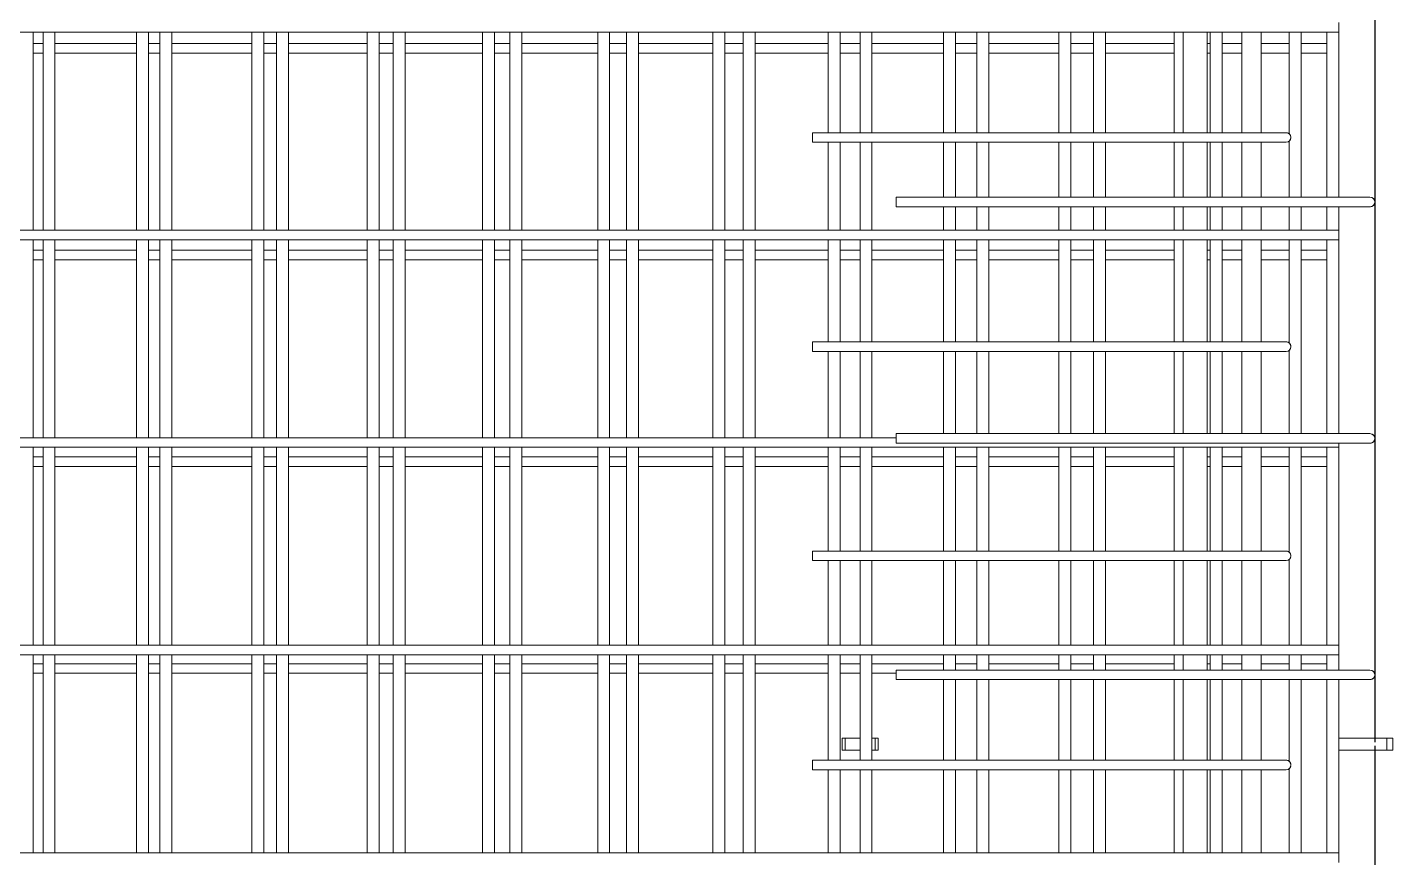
# Model space of a CAD drawing. Header units: millimetres. Extents: x 6744 to 22888, y -3063 to 10037.
# Drawn here: x 11192 to 12334, y 2110 to 2804 of the extents above; entities that cross this region are included whole.
import ezdxf

# ---------------------------------------------------------------- set-up
doc = ezdxf.new("R2010")
doc.units = ezdxf.units.MM
doc.linetypes.add('Dash', pattern=[6.36, 3.18, -3.18])
for name, color, linetype, lineweight in [('A-GENM', 13, 'Continuous', 18), ('A-WALL', 113, 'Continuous', 25), ('A-WALL-HDLN', 110, 'Dash', 25), ('S-RBAR', 171, 'Continuous', 18)]:
    doc.layers.add(name, color=color, linetype=linetype, lineweight=lineweight)

# ---------------------------------------------------------------- blocks, each defined once
blk = doc.blocks.new('RR spread anchor face based - RR-SA-2_5-200-V1-Elevation Front 1')
at = {"layer": 'A-GENM'}
for p, q in [((11873.6, -445), (11876.1, -445)), ((11873.6, -455), (11873.6, -445)), ((11876.1, -445), (11888.4, -445)), ((11876.1, -445), (11876.1, -455)), ((11898.4, -445), (11901.1, -445)), ((11901.1, -445), (11903.6, -445)), ((11901.1, -445), (11901.1, -455)), ((11903.6, -445), (11903.6, -455)), ((11876.1, -455), (11873.6, -455)), ((11888.4, -455), (11876.1, -455)), ((11901.1, -455), (11898.4, -455)), ((11903.6, -455), (11901.1, -455))]:
    blk.add_line(p, q, dxfattribs=at)
blk = doc.blocks.new('RR spread anchor face based - RR-SA-3_0-200-1726827-Elevation Front 1')
at = {"layer": 'A-GENM'}
for p, q in [((12288.6, 6760), (12328.6, 6760)), ((12328.6, 6760), (12333.6, 6760)), ((12328.6, 6750), (12328.6, 6760)), ((12333.6, 6760), (12333.6, 6750)), ((12328.6, 6750), (12288.6, 6750)), ((12333.6, 6750), (12328.6, 6750))]:
    blk.add_line(p, q, dxfattribs=at)

msp = doc.modelspace()

# ---------------------------------------------------------------- linework, layer by layer
at = {"layer": 'A-WALL'}
for p, q in [((12318.56745, 4095), (12318.56745, 2210)), ((12318.56745, 2200), (12318.56745, -445))]:
    msp.add_line(p, q, dxfattribs=at)
at = {"layer": 'A-WALL-HDLN'}
msp.add_line((12318.56745, 2209.95039), (12318.56745, 2200.04961), dxfattribs=at)
at = {"layer": 'S-RBAR'}
for p, q in [((12288.56745, 2800.38781), (12288.56745, 2808.38781)), ((10132.56745, 2800.38781), (12288.56745, 2800.38781)), ((11197.44562, 2634.82998), (11197.44562, 2800.38781)), ((11205.56745, 2634.82998), (11205.56745, 2800.38781)), ((11215.56745, 2634.82998), (11215.56745, 2800.38781)), ((11283.78178, 2634.82998), (11283.78178, 2800.38781)), ((11293.78178, 2634.82998), (11293.78178, 2800.38781)), ((11303.11291, 2634.82998), (11303.11291, 2800.38781)), ((11313.11291, 2634.82998), (11313.11291, 2800.38781)), ((11380.11794, 2634.82998), (11380.11794, 2800.38781)), ((11390.11794, 2634.82998), (11390.11794, 2800.38781)), ((11400.65836, 2634.82998), (11400.65836, 2800.38781)), ((11410.65836, 2634.82998), (11410.65836, 2800.38781)), ((11476.4541, 2634.82998), (11476.4541, 2800.38781)), ((11486.4541, 2634.82998), (11486.4541, 2800.38781)), ((11498.20382, 2634.82998), (11498.20382, 2800.38781)), ((11508.20382, 2634.82998), (11508.20382, 2800.38781)), ((11572.79026, 2634.82998), (11572.79026, 2800.38781)), ((11582.79026, 2634.82998), (11582.79026, 2800.38781)), ((11595.74927, 2634.82998), (11595.74927, 2800.38781)), ((11605.74927, 2634.82998), (11605.74927, 2800.38781)), ((11669.12642, 2634.82998), (11669.12642, 2800.38781)), ((11679.12642, 2634.82998), (11679.12642, 2800.38781)), ((11693.29473, 2634.82998), (11693.29473, 2800.38781)), ((11703.29473, 2634.82998), (11703.29473, 2800.38781)), ((11765.46258, 2634.82998), (11765.46258, 2800.38781)), ((11775.46258, 2634.82998), (11775.46258, 2800.38781)), ((11790.84018, 2634.82998), (11790.84018, 2800.38781)), ((11800.84018, 2634.82998), (11800.84018, 2800.38781)), ((11861.79874, 2716.28326), (11861.79874, 2800.38781)), ((11871.79874, 2716.28326), (11871.79874, 2800.38781)), ((11888.38564, 2716.28326), (11888.38564, 2800.38781)), ((11898.38564, 2716.28326), (11898.38564, 2800.38781)), ((11958.1349, 2716.28326), (11958.1349, 2800.38781)), ((11968.1349, 2716.28326), (11968.1349, 2800.38781)), ((11985.93109, 2716.28326), (11985.93109, 2800.38781)), ((11995.93109, 2716.28326), (11995.93109, 2800.38781)), ((12054.47106, 2716.28326), (12054.47106, 2800.38781)), ((12064.47106, 2716.28326), (12064.47106, 2800.38781)), ((12083.47655, 2716.28326), (12083.47655, 2800.38781)), ((12093.47655, 2716.28326), (12093.47655, 2800.38781)), ((12150.80722, 2716.28326), (12150.80722, 2800.38781)), ((12158.56541, 2716.28326), (12158.56541, 2800.38781)), ((12178.56541, 2716.28326), (12178.56541, 2800.38781)), ((12181.022, 2716.28326), (12181.022, 2800.38781)), ((12191.022, 2716.28326), (12191.022, 2800.38781)), ((12207.56745, 2716.28326), (12207.56745, 2800.38781)), ((12223.56745, 2716.28326), (12223.56745, 2800.38781)), ((12247.14338, 2714.9968), (12247.14338, 2800.38781)), ((12257.14338, 2662.33333), (12257.14338, 2800.38781)), ((12278.56745, 2662.33333), (12278.56745, 2800.38781)), ((12288.56745, 2662.33333), (12288.56745, 2800.38781)), ((11197.44562, 2790.84615), (11205.56745, 2790.84615)), ((11215.56745, 2790.84615), (11283.78178, 2790.84615)), ((11293.78178, 2790.84615), (11303.11291, 2790.84615)), ((11313.11291, 2790.84615), (11380.11794, 2790.84615)), ((11390.11794, 2790.84615), (11400.65836, 2790.84615)), ((11410.65836, 2790.84615), (11476.4541, 2790.84615)), ((11486.4541, 2790.84615), (11498.20382, 2790.84615)), ((11508.20382, 2790.84615), (11572.79026, 2790.84615)), ((11582.79026, 2790.84615), (11595.74927, 2790.84615)), ((11605.74927, 2790.84615), (11669.12642, 2790.84615)), ((11679.12642, 2790.84615), (11693.29473, 2790.84615)), ((11703.29473, 2790.84615), (11765.46258, 2790.84615)), ((11775.46258, 2790.84615), (11790.84018, 2790.84615)), ((11800.84018, 2790.84615), (11861.79874, 2790.84615)), ((11871.79874, 2790.84615), (11888.38564, 2790.84615)), ((11898.38564, 2790.84615), (11958.1349, 2790.84615)), ((11968.1349, 2790.84615), (11985.93109, 2790.84615)), ((11995.93109, 2790.84615), (12054.47106, 2790.84615)), ((12064.47106, 2790.84615), (12083.47655, 2790.84615)), ((12093.47655, 2790.84615), (12150.80722, 2790.84615)), ((12178.56541, 2790.84615), (12181.022, 2790.84615)), ((12191.022, 2790.84615), (12207.56745, 2790.84615)), ((12223.56745, 2790.84615), (12247.14338, 2790.84615)), ((12257.14338, 2790.84615), (12278.56745, 2790.84615)), ((11197.44562, 2782.84615), (11205.56745, 2782.84615)), ((11215.56745, 2782.84615), (11283.78178, 2782.84615)), ((11293.78178, 2782.84615), (11303.11291, 2782.84615)), ((11313.11291, 2782.84615), (11380.11794, 2782.84615)), ((11390.11794, 2782.84615), (11400.65836, 2782.84615)), ((11410.65836, 2782.84615), (11476.4541, 2782.84615)), ((11486.4541, 2782.84615), (11498.20382, 2782.84615)), ((11508.20382, 2782.84615), (11572.79026, 2782.84615)), ((11582.79026, 2782.84615), (11595.74927, 2782.84615)), ((11605.74927, 2782.84615), (11669.12642, 2782.84615)), ((11679.12642, 2782.84615), (11693.29473, 2782.84615)), ((11703.29473, 2782.84615), (11765.46258, 2782.84615)), ((11775.46258, 2782.84615), (11790.84018, 2782.84615)), ((11800.84018, 2782.84615), (11861.79874, 2782.84615)), ((11871.79874, 2782.84615), (11888.38564, 2782.84615)), ((11898.38564, 2782.84615), (11958.1349, 2782.84615)), ((11968.1349, 2782.84615), (11985.93109, 2782.84615)), ((11995.93109, 2782.84615), (12054.47106, 2782.84615)), ((12064.47106, 2782.84615), (12083.47655, 2782.84615)), ((12093.47655, 2782.84615), (12150.80722, 2782.84615)), ((12178.56541, 2782.84615), (12181.022, 2782.84615)), ((12191.022, 2782.84615), (12207.56745, 2782.84615)), ((12223.56745, 2782.84615), (12247.14338, 2782.84615)), ((12257.14338, 2782.84615), (12278.56745, 2782.84615)), ((12208.56745, 2716.28326), (11848.56745, 2716.28326)), ((11848.56745, 2716.28326), (11848.56745, 2708.28326)), ((12208.56745, 2716.28326), (12244.56745, 2716.28326)), ((12208.56745, 2708.28326), (11848.56745, 2708.28326)), ((11861.79874, 2634.82998), (11861.79874, 2708.28326)), ((11871.79874, 2634.82998), (11871.79874, 2708.28326)), ((11888.38564, 2634.82998), (11888.38564, 2708.28326)), ((11898.38564, 2634.82998), (11898.38564, 2708.28326)), ((11958.1349, 2662.33333), (11958.1349, 2708.28326)), ((11968.1349, 2662.33333), (11968.1349, 2708.28326)), ((11985.93109, 2662.33333), (11985.93109, 2708.28326)), ((11995.93109, 2662.33333), (11995.93109, 2708.28326)), ((12054.47106, 2662.33333), (12054.47106, 2708.28326)), ((12064.47106, 2662.33333), (12064.47106, 2708.28326)), ((12083.47655, 2662.33333), (12083.47655, 2708.28326)), ((12093.47655, 2662.33333), (12093.47655, 2708.28326)), ((12150.80722, 2662.33333), (12150.80722, 2708.28326)), ((12158.56541, 2662.33333), (12158.56541, 2708.28326)), ((12178.56541, 2662.33333), (12178.56541, 2708.28326)), ((12181.022, 2662.33333), (12181.022, 2708.28326)), ((12191.022, 2662.33333), (12191.022, 2708.28326)), ((12207.56745, 2662.33333), (12207.56745, 2708.28326)), ((12208.56745, 2708.28326), (12244.56745, 2708.28326)), ((12223.56745, 2662.33333), (12223.56745, 2708.28326)), ((12247.14338, 2662.33333), (12247.14338, 2709.56972)), ((11918.56745, 2662.33333), (12294.56745, 2662.33333)), ((11918.56745, 2654.33333), (11918.56745, 2662.33333)), ((12314.56745, 2662.33333), (12294.56745, 2662.33333)), ((11918.56745, 2654.33333), (12294.56745, 2654.33333)), ((11958.1349, 2634.82998), (11958.1349, 2654.33333)), ((11968.1349, 2634.82998), (11968.1349, 2654.33333)), ((11985.93109, 2634.82998), (11985.93109, 2654.33333)), ((11995.93109, 2634.82998), (11995.93109, 2654.33333)), ((12054.47106, 2634.82998), (12054.47106, 2654.33333)), ((12064.47106, 2634.82998), (12064.47106, 2654.33333)), ((12083.47655, 2634.82998), (12083.47655, 2654.33333)), ((12093.47655, 2634.82998), (12093.47655, 2654.33333)), ((12150.80722, 2634.82998), (12150.80722, 2654.33333)), ((12158.56541, 2634.82998), (12158.56541, 2654.33333)), ((12178.56541, 2634.82998), (12178.56541, 2654.33333)), ((12181.022, 2634.82998), (12181.022, 2654.33333)), ((12191.022, 2634.82998), (12191.022, 2654.33333)), ((12207.56745, 2634.82998), (12207.56745, 2654.33333)), ((12223.56745, 2634.82998), (12223.56745, 2654.33333)), ((12247.14338, 2634.82998), (12247.14338, 2654.33333)), ((12257.14338, 2634.82998), (12257.14338, 2654.33333)), ((12278.56745, 2634.82998), (12278.56745, 2654.33333)), ((12288.56745, 2634.82998), (12288.56745, 2654.33333)), ((12314.56745, 2654.33333), (12294.56745, 2654.33333)), ((10132.56745, 2634.82998), (12288.56745, 2634.82998)), ((10132.56745, 2626.82998), (12288.56745, 2626.82998)), ((11197.44562, 2461.27216), (11197.44562, 2626.82998)), ((11205.56745, 2461.27216), (11205.56745, 2626.82998)), ((11215.56745, 2461.27216), (11215.56745, 2626.82998)), ((11283.78178, 2461.27216), (11283.78178, 2626.82998)), ((11293.78178, 2461.27216), (11293.78178, 2626.82998)), ((11303.11291, 2461.27216), (11303.11291, 2626.82998)), ((11313.11291, 2461.27216), (11313.11291, 2626.82998)), ((11380.11794, 2461.27216), (11380.11794, 2626.82998)), ((11390.11794, 2461.27216), (11390.11794, 2626.82998)), ((11400.65836, 2461.27216), (11400.65836, 2626.82998)), ((11410.65836, 2461.27216), (11410.65836, 2626.82998)), ((11476.4541, 2461.27216), (11476.4541, 2626.82998)), ((11486.4541, 2461.27216), (11486.4541, 2626.82998)), ((11498.20382, 2461.27216), (11498.20382, 2626.82998)), ((11508.20382, 2461.27216), (11508.20382, 2626.82998)), ((11572.79026, 2461.27216), (11572.79026, 2626.82998)), ((11582.79026, 2461.27216), (11582.79026, 2626.82998)), ((11595.74927, 2461.27216), (11595.74927, 2626.82998)), ((11605.74927, 2461.27216), (11605.74927, 2626.82998)), ((11669.12642, 2461.27216), (11669.12642, 2626.82998)), ((11679.12642, 2461.27216), (11679.12642, 2626.82998)), ((11693.29473, 2461.27216), (11693.29473, 2626.82998)), ((11703.29473, 2461.27216), (11703.29473, 2626.82998)), ((11765.46258, 2461.27216), (11765.46258, 2626.82998)), ((11775.46258, 2461.27216), (11775.46258, 2626.82998)), ((11790.84018, 2461.27216), (11790.84018, 2626.82998)), ((11800.84018, 2461.27216), (11800.84018, 2626.82998)), ((11861.79874, 2541.41135), (11861.79874, 2626.82998)), ((11871.79874, 2541.41135), (11871.79874, 2626.82998)), ((11888.38564, 2541.41135), (11888.38564, 2626.82998)), ((11898.38564, 2541.41135), (11898.38564, 2626.82998)), ((11958.1349, 2541.41135), (11958.1349, 2626.82998)), ((11968.1349, 2541.41135), (11968.1349, 2626.82998)), ((11985.93109, 2541.41135), (11985.93109, 2626.82998)), ((11995.93109, 2541.41135), (11995.93109, 2626.82998)), ((12054.47106, 2541.41135), (12054.47106, 2626.82998)), ((12064.47106, 2541.41135), (12064.47106, 2626.82998)), ((12083.47655, 2541.41135), (12083.47655, 2626.82998)), ((12093.47655, 2541.41135), (12093.47655, 2626.82998)), ((12150.80722, 2541.41135), (12150.80722, 2626.82998)), ((12158.56541, 2541.41135), (12158.56541, 2626.82998)), ((12178.56541, 2541.41135), (12178.56541, 2626.82998)), ((12181.022, 2541.41135), (12181.022, 2626.82998)), ((12191.022, 2541.41135), (12191.022, 2626.82998)), ((12207.56745, 2541.41135), (12207.56745, 2626.82998)), ((12223.56745, 2541.41135), (12223.56745, 2626.82998)), ((12247.14338, 2540.12489), (12247.14338, 2626.82998)), ((12257.14338, 2464.66667), (12257.14338, 2626.82998)), ((12278.56745, 2464.66667), (12278.56745, 2626.82998)), ((12288.56745, 2626.82998), (12288.56745, 2634.82998)), ((12288.56745, 2464.66667), (12288.56745, 2626.82998)), ((11197.44562, 2618.01923), (11205.56745, 2618.01923)), ((11215.56745, 2618.01923), (11283.78178, 2618.01923)), ((11293.78178, 2618.01923), (11303.11291, 2618.01923)), ((11313.11291, 2618.01923), (11380.11794, 2618.01923)), ((11390.11794, 2618.01923), (11400.65836, 2618.01923)), ((11410.65836, 2618.01923), (11476.4541, 2618.01923)), ((11486.4541, 2618.01923), (11498.20382, 2618.01923)), ((11508.20382, 2618.01923), (11572.79026, 2618.01923)), ((11582.79026, 2618.01923), (11595.74927, 2618.01923)), ((11605.74927, 2618.01923), (11669.12642, 2618.01923)), ((11679.12642, 2618.01923), (11693.29473, 2618.01923)), ((11703.29473, 2618.01923), (11765.46258, 2618.01923)), ((11775.46258, 2618.01923), (11790.84018, 2618.01923)), ((11800.84018, 2618.01923), (11861.79874, 2618.01923)), ((11871.79874, 2618.01923), (11888.38564, 2618.01923)), ((11898.38564, 2618.01923), (11958.1349, 2618.01923)), ((11968.1349, 2618.01923), (11985.93109, 2618.01923)), ((11995.93109, 2618.01923), (12054.47106, 2618.01923)), ((12064.47106, 2618.01923), (12083.47655, 2618.01923)), ((12093.47655, 2618.01923), (12150.80722, 2618.01923)), ((12178.56541, 2618.01923), (12181.022, 2618.01923)), ((12191.022, 2618.01923), (12207.56745, 2618.01923)), ((12223.56745, 2618.01923), (12247.14338, 2618.01923)), ((12257.14338, 2618.01923), (12278.56745, 2618.01923)), ((11197.44562, 2610.01923), (11205.56745, 2610.01923)), ((11215.56745, 2610.01923), (11283.78178, 2610.01923)), ((11293.78178, 2610.01923), (11303.11291, 2610.01923)), ((11313.11291, 2610.01923), (11380.11794, 2610.01923)), ((11390.11794, 2610.01923), (11400.65836, 2610.01923)), ((11410.65836, 2610.01923), (11476.4541, 2610.01923)), ((11486.4541, 2610.01923), (11498.20382, 2610.01923)), ((11508.20382, 2610.01923), (11572.79026, 2610.01923)), ((11582.79026, 2610.01923), (11595.74927, 2610.01923)), ((11605.74927, 2610.01923), (11669.12642, 2610.01923)), ((11679.12642, 2610.01923), (11693.29473, 2610.01923)), ((11703.29473, 2610.01923), (11765.46258, 2610.01923)), ((11775.46258, 2610.01923), (11790.84018, 2610.01923)), ((11800.84018, 2610.01923), (11861.79874, 2610.01923)), ((11871.79874, 2610.01923), (11888.38564, 2610.01923)), ((11898.38564, 2610.01923), (11958.1349, 2610.01923)), ((11968.1349, 2610.01923), (11985.93109, 2610.01923)), ((11995.93109, 2610.01923), (12054.47106, 2610.01923)), ((12064.47106, 2610.01923), (12083.47655, 2610.01923)), ((12093.47655, 2610.01923), (12150.80722, 2610.01923)), ((12178.56541, 2610.01923), (12181.022, 2610.01923)), ((12191.022, 2610.01923), (12207.56745, 2610.01923)), ((12223.56745, 2610.01923), (12247.14338, 2610.01923)), ((12257.14338, 2610.01923), (12278.56745, 2610.01923)), ((12208.56745, 2541.41135), (11848.56745, 2541.41135)), ((11848.56745, 2541.41135), (11848.56745, 2533.41135)), ((12208.56745, 2533.41135), (11848.56745, 2533.41135)), ((11861.79874, 2461.27216), (11861.79874, 2533.41135)), ((11871.79874, 2461.27216), (11871.79874, 2533.41135)), ((11888.38564, 2461.27216), (11888.38564, 2533.41135)), ((11898.38564, 2461.27216), (11898.38564, 2533.41135)), ((11958.1349, 2464.66667), (11958.1349, 2533.41135)), ((11968.1349, 2464.66667), (11968.1349, 2533.41135)), ((11985.93109, 2464.66667), (11985.93109, 2533.41135)), ((11995.93109, 2464.66667), (11995.93109, 2533.41135)), ((12054.47106, 2464.66667), (12054.47106, 2533.41135)), ((12064.47106, 2464.66667), (12064.47106, 2533.41135)), ((12083.47655, 2464.66667), (12083.47655, 2533.41135)), ((12093.47655, 2464.66667), (12093.47655, 2533.41135)), ((12150.80722, 2464.66667), (12150.80722, 2533.41135)), ((12158.56541, 2464.66667), (12158.56541, 2533.41135)), ((12178.56541, 2464.66667), (12178.56541, 2533.41135)), ((12181.022, 2464.66667), (12181.022, 2533.41135)), ((12191.022, 2464.66667), (12191.022, 2533.41135)), ((12207.56745, 2464.66667), (12207.56745, 2533.41135)), ((12208.56745, 2541.41135), (12244.56745, 2541.41135)), ((12208.56745, 2533.41135), (12244.56745, 2533.41135)), ((12223.56745, 2464.66667), (12223.56745, 2533.41135)), ((12247.14338, 2464.66667), (12247.14338, 2534.23179)), ((10462.56541, 2461.27216), (11918.56745, 2461.27216)), ((11918.56745, 2464.66667), (12294.56745, 2464.66667)), ((11918.56745, 2456.66667), (11918.56745, 2464.66667)), ((11918.56745, 2456.66667), (12294.56745, 2456.66667)), ((12288.56745, 2453.27216), (12288.56745, 2456.66667)), ((12314.56745, 2464.66667), (12294.56745, 2464.66667)), ((12314.56745, 2456.66667), (12294.56745, 2456.66667)), ((10132.56745, 2453.27216), (12288.56745, 2453.27216)), ((11197.44562, 2287.71433), (11197.44562, 2453.27216)), ((11197.44562, 2445.19231), (11205.56745, 2445.19231)), ((11205.56745, 2287.71433), (11205.56745, 2453.27216)), ((11215.56745, 2287.71433), (11215.56745, 2453.27216)), ((11215.56745, 2445.19231), (11283.78178, 2445.19231)), ((11283.78178, 2287.71433), (11283.78178, 2453.27216)), ((11293.78178, 2287.71433), (11293.78178, 2453.27216)), ((11293.78178, 2445.19231), (11303.11291, 2445.19231)), ((11303.11291, 2287.71433), (11303.11291, 2453.27216)), ((11313.11291, 2287.71433), (11313.11291, 2453.27216)), ((11313.11291, 2445.19231), (11380.11794, 2445.19231)), ((11380.11794, 2287.71433), (11380.11794, 2453.27216)), ((11390.11794, 2287.71433), (11390.11794, 2453.27216)), ((11390.11794, 2445.19231), (11400.65836, 2445.19231)), ((11400.65836, 2287.71433), (11400.65836, 2453.27216)), ((11410.65836, 2287.71433), (11410.65836, 2453.27216)), ((11410.65836, 2445.19231), (11476.4541, 2445.19231)), ((11476.4541, 2287.71433), (11476.4541, 2453.27216)), ((11486.4541, 2287.71433), (11486.4541, 2453.27216)), ((11486.4541, 2445.19231), (11498.20382, 2445.19231)), ((11498.20382, 2287.71433), (11498.20382, 2453.27216)), ((11508.20382, 2287.71433), (11508.20382, 2453.27216)), ((11508.20382, 2445.19231), (11572.79026, 2445.19231)), ((11572.79026, 2287.71433), (11572.79026, 2453.27216)), ((11582.79026, 2287.71433), (11582.79026, 2453.27216)), ((11582.79026, 2445.19231), (11595.74927, 2445.19231)), ((11595.74927, 2287.71433), (11595.74927, 2453.27216)), ((11605.74927, 2287.71433), (11605.74927, 2453.27216)), ((11605.74927, 2445.19231), (11669.12642, 2445.19231)), ((11669.12642, 2287.71433), (11669.12642, 2453.27216)), ((11679.12642, 2287.71433), (11679.12642, 2453.27216)), ((11679.12642, 2445.19231), (11693.29473, 2445.19231)), ((11693.29473, 2287.71433), (11693.29473, 2453.27216)), ((11703.29473, 2287.71433), (11703.29473, 2453.27216)), ((11703.29473, 2445.19231), (11765.46258, 2445.19231)), ((11765.46258, 2287.71433), (11765.46258, 2453.27216)), ((11775.46258, 2287.71433), (11775.46258, 2453.27216)), ((11775.46258, 2445.19231), (11790.84018, 2445.19231)), ((11790.84018, 2287.71433), (11790.84018, 2453.27216)), ((11800.84018, 2287.71433), (11800.84018, 2453.27216)), ((11800.84018, 2445.19231), (11861.79874, 2445.19231)), ((11861.79874, 2366.53944), (11861.79874, 2453.27216)), ((11871.79874, 2366.53944), (11871.79874, 2453.27216)), ((11871.79874, 2445.19231), (11888.38564, 2445.19231)), ((11888.38564, 2366.53944), (11888.38564, 2453.27216)), ((11898.38564, 2366.53944), (11898.38564, 2453.27216)), ((11898.38564, 2445.19231), (11958.1349, 2445.19231)), ((11958.1349, 2366.53944), (11958.1349, 2453.27216)), ((11968.1349, 2366.53944), (11968.1349, 2453.27216)), ((11968.1349, 2445.19231), (11985.93109, 2445.19231)), ((11985.93109, 2366.53944), (11985.93109, 2453.27216)), ((11995.93109, 2366.53944), (11995.93109, 2453.27216)), ((11995.93109, 2445.19231), (12054.47106, 2445.19231)), ((12054.47106, 2366.53944), (12054.47106, 2453.27216)), ((12064.47106, 2366.53944), (12064.47106, 2453.27216)), ((12064.47106, 2445.19231), (12083.47655, 2445.19231)), ((12083.47655, 2366.53944), (12083.47655, 2453.27216)), ((12093.47655, 2366.53944), (12093.47655, 2453.27216)), ((12093.47655, 2445.19231), (12150.80722, 2445.19231)), ((12150.80722, 2366.53944), (12150.80722, 2453.27216)), ((12158.56541, 2366.53944), (12158.56541, 2453.27216)), ((12178.56541, 2366.53944), (12178.56541, 2453.27216)), ((12178.56541, 2445.19231), (12181.022, 2445.19231)), ((12181.022, 2366.53944), (12181.022, 2453.27216)), ((12191.022, 2366.53944), (12191.022, 2453.27216)), ((12191.022, 2445.19231), (12207.56745, 2445.19231)), ((12207.56745, 2366.53944), (12207.56745, 2453.27216)), ((12223.56745, 2366.53944), (12223.56745, 2453.27216)), ((12223.56745, 2445.19231), (12247.14338, 2445.19231)), ((12247.14338, 2365.25297), (12247.14338, 2453.27216)), ((12257.14338, 2287.71433), (12257.14338, 2453.27216)), ((12257.14338, 2445.19231), (12278.56745, 2445.19231)), ((12278.56745, 2287.71433), (12278.56745, 2453.27216)), ((12288.56745, 2287.71433), (12288.56745, 2453.27216)), ((11197.44562, 2437.19231), (11205.56745, 2437.19231)), ((11215.56745, 2437.19231), (11283.78178, 2437.19231)), ((11293.78178, 2437.19231), (11303.11291, 2437.19231)), ((11313.11291, 2437.19231), (11380.11794, 2437.19231)), ((11390.11794, 2437.19231), (11400.65836, 2437.19231)), ((11410.65836, 2437.19231), (11476.4541, 2437.19231)), ((11486.4541, 2437.19231), (11498.20382, 2437.19231)), ((11508.20382, 2437.19231), (11572.79026, 2437.19231)), ((11582.79026, 2437.19231), (11595.74927, 2437.19231)), ((11605.74927, 2437.19231), (11669.12642, 2437.19231)), ((11679.12642, 2437.19231), (11693.29473, 2437.19231)), ((11703.29473, 2437.19231), (11765.46258, 2437.19231)), ((11775.46258, 2437.19231), (11790.84018, 2437.19231)), ((11800.84018, 2437.19231), (11861.79874, 2437.19231)), ((11871.79874, 2437.19231), (11888.38564, 2437.19231)), ((11898.38564, 2437.19231), (11958.1349, 2437.19231)), ((11968.1349, 2437.19231), (11985.93109, 2437.19231)), ((11995.93109, 2437.19231), (12054.47106, 2437.19231)), ((12064.47106, 2437.19231), (12083.47655, 2437.19231)), ((12093.47655, 2437.19231), (12150.80722, 2437.19231)), ((12178.56541, 2437.19231), (12181.022, 2437.19231)), ((12191.022, 2437.19231), (12207.56745, 2437.19231)), ((12223.56745, 2437.19231), (12247.14338, 2437.19231)), ((12257.14338, 2437.19231), (12278.56745, 2437.19231)), ((12208.56745, 2366.53944), (11848.56745, 2366.53944)), ((11848.56745, 2366.53944), (11848.56745, 2358.53944)), ((12208.56745, 2366.53944), (12244.56745, 2366.53944)), ((12208.56745, 2358.53944), (11848.56745, 2358.53944)), ((11861.79874, 2287.71433), (11861.79874, 2358.53944)), ((11871.79874, 2287.71433), (11871.79874, 2358.53944)), ((11888.38564, 2287.71433), (11888.38564, 2358.53944)), ((11898.38564, 2287.71433), (11898.38564, 2358.53944)), ((11958.1349, 2287.71433), (11958.1349, 2358.53944)), ((11968.1349, 2287.71433), (11968.1349, 2358.53944)), ((11985.93109, 2287.71433), (11985.93109, 2358.53944)), ((11995.93109, 2287.71433), (11995.93109, 2358.53944)), ((12054.47106, 2287.71433), (12054.47106, 2358.53944)), ((12064.47106, 2287.71433), (12064.47106, 2358.53944)), ((12083.47655, 2287.71433), (12083.47655, 2358.53944)), ((12093.47655, 2287.71433), (12093.47655, 2358.53944)), ((12150.80722, 2287.71433), (12150.80722, 2358.53944)), ((12158.56541, 2287.71433), (12158.56541, 2358.53944)), ((12178.56541, 2287.71433), (12178.56541, 2358.53944)), ((12181.022, 2287.71433), (12181.022, 2358.53944)), ((12191.022, 2287.71433), (12191.022, 2358.53944)), ((12207.56745, 2287.71433), (12207.56745, 2358.53944)), ((12208.56745, 2358.53944), (12244.56745, 2358.53944)), ((12223.56745, 2287.71433), (12223.56745, 2358.53944)), ((12247.14338, 2287.71433), (12247.14338, 2359.8259)), ((10132.56745, 2287.71433), (12288.56745, 2287.71433)), ((12288.56745, 2279.71433), (12288.56745, 2287.71433)), ((10132.56745, 2279.71433), (12288.56745, 2279.71433)), ((11197.44562, 2114.15651), (11197.44562, 2279.71433)), ((11197.44562, 2272.36538), (11205.56745, 2272.36538)), ((11205.56745, 2114.15651), (11205.56745, 2279.71433)), ((11215.56745, 2114.15651), (11215.56745, 2279.71433)), ((11215.56745, 2272.36538), (11283.78178, 2272.36538)), ((11283.78178, 2114.15651), (11283.78178, 2279.71433)), ((11293.78178, 2114.15651), (11293.78178, 2279.71433)), ((11293.78178, 2272.36538), (11303.11291, 2272.36538)), ((11303.11291, 2114.15651), (11303.11291, 2279.71433)), ((11313.11291, 2114.15651), (11313.11291, 2279.71433)), ((11313.11291, 2272.36538), (11380.11794, 2272.36538)), ((11380.11794, 2114.15651), (11380.11794, 2279.71433)), ((11390.11794, 2114.15651), (11390.11794, 2279.71433)), ((11390.11794, 2272.36538), (11400.65836, 2272.36538)), ((11400.65836, 2114.15651), (11400.65836, 2279.71433)), ((11410.65836, 2114.15651), (11410.65836, 2279.71433)), ((11410.65836, 2272.36538), (11476.4541, 2272.36538)), ((11476.4541, 2114.15651), (11476.4541, 2279.71433)), ((11486.4541, 2114.15651), (11486.4541, 2279.71433)), ((11486.4541, 2272.36538), (11498.20382, 2272.36538)), ((11498.20382, 2114.15651), (11498.20382, 2279.71433)), ((11508.20382, 2114.15651), (11508.20382, 2279.71433)), ((11508.20382, 2272.36538), (11572.79026, 2272.36538)), ((11572.79026, 2114.15651), (11572.79026, 2279.71433)), ((11582.79026, 2114.15651), (11582.79026, 2279.71433)), ((11582.79026, 2272.36538), (11595.74927, 2272.36538)), ((11595.74927, 2114.15651), (11595.74927, 2279.71433)), ((11605.74927, 2114.15651), (11605.74927, 2279.71433)), ((11605.74927, 2272.36538), (11669.12642, 2272.36538)), ((11669.12642, 2114.15651), (11669.12642, 2279.71433)), ((11679.12642, 2114.15651), (11679.12642, 2279.71433)), ((11679.12642, 2272.36538), (11693.29473, 2272.36538)), ((11693.29473, 2114.15651), (11693.29473, 2279.71433)), ((11703.29473, 2114.15651), (11703.29473, 2279.71433)), ((11703.29473, 2272.36538), (11765.46258, 2272.36538)), ((11765.46258, 2114.15651), (11765.46258, 2279.71433)), ((11775.46258, 2114.15651), (11775.46258, 2279.71433)), ((11775.46258, 2272.36538), (11790.84018, 2272.36538)), ((11790.84018, 2114.15651), (11790.84018, 2279.71433)), ((11800.84018, 2114.15651), (11800.84018, 2279.71433)), ((11800.84018, 2272.36538), (11861.79874, 2272.36538)), ((11861.79874, 2191.66752), (11861.79874, 2279.71433)), ((11871.79874, 2191.66752), (11871.79874, 2279.71433)), ((11871.79874, 2272.36538), (11888.38564, 2272.36538)), ((11888.38564, 2191.66752), (11888.38564, 2279.71433)), ((11898.38564, 2191.66752), (11898.38564, 2279.71433)), ((11898.38564, 2272.36538), (11958.1349, 2272.36538)), ((11958.1349, 2267), (11958.1349, 2279.71433)), ((11968.1349, 2267), (11968.1349, 2279.71433)), ((11968.1349, 2272.36538), (11985.93109, 2272.36538)), ((11985.93109, 2267), (11985.93109, 2279.71433)), ((11995.93109, 2267), (11995.93109, 2279.71433)), ((11995.93109, 2272.36538), (12054.47106, 2272.36538)), ((12054.47106, 2267), (12054.47106, 2279.71433)), ((12064.47106, 2267), (12064.47106, 2279.71433)), ((12064.47106, 2272.36538), (12083.47655, 2272.36538)), ((12083.47655, 2267), (12083.47655, 2279.71433)), ((12093.47655, 2267), (12093.47655, 2279.71433)), ((12093.47655, 2272.36538), (12150.80722, 2272.36538)), ((12150.80722, 2267), (12150.80722, 2279.71433)), ((12158.56541, 2267), (12158.56541, 2279.71433)), ((12178.56541, 2267), (12178.56541, 2279.71433)), ((12178.56541, 2272.36538), (12181.022, 2272.36538)), ((12181.022, 2267), (12181.022, 2279.71433)), ((12191.022, 2267), (12191.022, 2279.71433)), ((12191.022, 2272.36538), (12207.56745, 2272.36538)), ((12207.56745, 2267), (12207.56745, 2279.71433)), ((12223.56745, 2267), (12223.56745, 2279.71433)), ((12223.56745, 2272.36538), (12247.14338, 2272.36538)), ((12247.14338, 2267), (12247.14338, 2279.71433)), ((12257.14338, 2267), (12257.14338, 2279.71433)), ((12257.14338, 2272.36538), (12278.56745, 2272.36538)), ((12278.56745, 2267), (12278.56745, 2279.71433)), ((12288.56745, 2267), (12288.56745, 2279.71433)), ((11197.44562, 2264.36538), (11205.56745, 2264.36538)), ((11215.56745, 2264.36538), (11283.78178, 2264.36538)), ((11293.78178, 2264.36538), (11303.11291, 2264.36538)), ((11313.11291, 2264.36538), (11380.11794, 2264.36538)), ((11390.11794, 2264.36538), (11400.65836, 2264.36538)), ((11410.65836, 2264.36538), (11476.4541, 2264.36538)), ((11486.4541, 2264.36538), (11498.20382, 2264.36538)), ((11508.20382, 2264.36538), (11572.79026, 2264.36538)), ((11582.79026, 2264.36538), (11595.74927, 2264.36538)), ((11605.74927, 2264.36538), (11669.12642, 2264.36538)), ((11679.12642, 2264.36538), (11693.29473, 2264.36538)), ((11703.29473, 2264.36538), (11765.46258, 2264.36538)), ((11775.46258, 2264.36538), (11790.84018, 2264.36538)), ((11800.84018, 2264.36538), (11861.79874, 2264.36538)), ((11871.79874, 2264.36538), (11888.38564, 2264.36538)), ((11898.38564, 2264.36538), (11918.56745, 2264.36538)), ((11918.56745, 2267), (12294.56745, 2267)), ((11918.56745, 2259), (11918.56745, 2267)), ((12314.56745, 2267), (12294.56745, 2267)), ((11918.56745, 2259), (12294.56745, 2259)), ((11958.1349, 2191.66752), (11958.1349, 2259)), ((11968.1349, 2191.66752), (11968.1349, 2259)), ((11985.93109, 2191.66752), (11985.93109, 2259)), ((11995.93109, 2191.66752), (11995.93109, 2259)), ((12054.47106, 2191.66752), (12054.47106, 2259)), ((12064.47106, 2191.66752), (12064.47106, 2259)), ((12083.47655, 2191.66752), (12083.47655, 2259)), ((12093.47655, 2191.66752), (12093.47655, 2259)), ((12150.80722, 2191.66752), (12150.80722, 2259)), ((12158.56541, 2191.66752), (12158.56541, 2259)), ((12178.56541, 2191.66752), (12178.56541, 2259)), ((12181.022, 2191.66752), (12181.022, 2259)), ((12191.022, 2191.66752), (12191.022, 2259)), ((12207.56745, 2191.66752), (12207.56745, 2259)), ((12223.56745, 2191.66752), (12223.56745, 2259)), ((12247.14338, 2190.38106), (12247.14338, 2259)), ((12257.14338, 2114.15651), (12257.14338, 2259)), ((12278.56745, 2114.15651), (12278.56745, 2259)), ((12288.56745, 2114.15651), (12288.56745, 2259)), ((12314.56745, 2259), (12294.56745, 2259)), ((12208.56745, 2191.66752), (11848.56745, 2191.66752)), ((11848.56745, 2191.66752), (11848.56745, 2183.66752)), ((12208.56745, 2191.66752), (12244.56745, 2191.66752)), ((12208.56745, 2183.66752), (11848.56745, 2183.66752)), ((11861.79874, 2114.15651), (11861.79874, 2183.66752)), ((11871.79874, 2114.15651), (11871.79874, 2183.66752)), ((11888.38564, 2114.15651), (11888.38564, 2183.66752)), ((11898.38564, 2114.15651), (11898.38564, 2183.66752)), ((11958.1349, 2114.15651), (11958.1349, 2183.66752)), ((11968.1349, 2114.15651), (11968.1349, 2183.66752)), ((11985.93109, 2114.15651), (11985.93109, 2183.66752)), ((11995.93109, 2114.15651), (11995.93109, 2183.66752)), ((12054.47106, 2114.15651), (12054.47106, 2183.66752)), ((12064.47106, 2114.15651), (12064.47106, 2183.66752)), ((12083.47655, 2114.15651), (12083.47655, 2183.66752)), ((12093.47655, 2114.15651), (12093.47655, 2183.66752)), ((12150.80722, 2114.15651), (12150.80722, 2183.66752)), ((12158.56541, 2114.15651), (12158.56541, 2183.66752)), ((12178.56541, 2114.15651), (12178.56541, 2183.66752)), ((12181.022, 2114.15651), (12181.022, 2183.66752)), ((12191.022, 2114.15651), (12191.022, 2183.66752)), ((12207.56745, 2114.15651), (12207.56745, 2183.66752)), ((12208.56745, 2183.66752), (12244.56745, 2183.66752)), ((12223.56745, 2114.15651), (12223.56745, 2183.66752)), ((12247.14338, 2114.15651), (12247.14338, 2184.95398)), ((10132.56745, 2114.15651), (12288.56745, 2114.15651)), ((12288.56745, 2106.15651), (12288.56745, 2114.15651))]:
    msp.add_line(p, q, dxfattribs=at)
for centre, start, end in [((12244.56745, 2712.28326), 75, 90), ((12244.56745, 2712.28326), 270, 90), ((12244.56745, 2712.28326), 15, 60), ((12244.56745, 2712.28326), 300, 345), ((12314.56745, 2658.33333), 270, 90), ((12314.56745, 2658.33333), 15, 60), ((12314.56745, 2658.33333), 270, 285), ((12314.56745, 2658.33333), 300, 345), ((12244.56745, 2537.41135), 75, 90), ((12244.56745, 2537.41135), 270, 90), ((12244.56745, 2537.41135), 15, 60), ((12244.56745, 2537.41135), 306.71436639, 345), ((12314.56745, 2460.66667), 270, 90), ((12314.56745, 2460.66667), 270, 285), ((12314.56745, 2460.66667), 15, 60), ((12314.56745, 2460.66667), 300, 345), ((12244.56745, 2362.53944), 75, 90), ((12244.56745, 2362.53944), 270, 90), ((12244.56745, 2362.53944), 15, 60), ((12244.56745, 2362.53944), 300, 345), ((12314.56745, 2263), 270, 90), ((12314.56745, 2263), 15, 60), ((12314.56745, 2263), 300, 345), ((12314.56745, 2263), 270, 285), ((12244.56745, 2187.66752), 75, 90), ((12244.56745, 2187.66752), 270, 90), ((12244.56745, 2187.66752), 15, 60), ((12244.56745, 2187.66752), 300, 345)]:
    msp.add_arc(centre, 4, start, end, dxfattribs=at)

# ---------------------------------------------------------------- block references
at = {"layer": 'A-GENM'}
for name, p in [('RR spread anchor face based - RR-SA-2_5-200-V1-Elevation Front 1', (0, 2655)), ('RR spread anchor face based - RR-SA-3_0-200-1726827-Elevation Front 1', (0, -4550))]:
    msp.add_blockref(name, p, dxfattribs=at)

doc.saveas('drawing.dxf')
